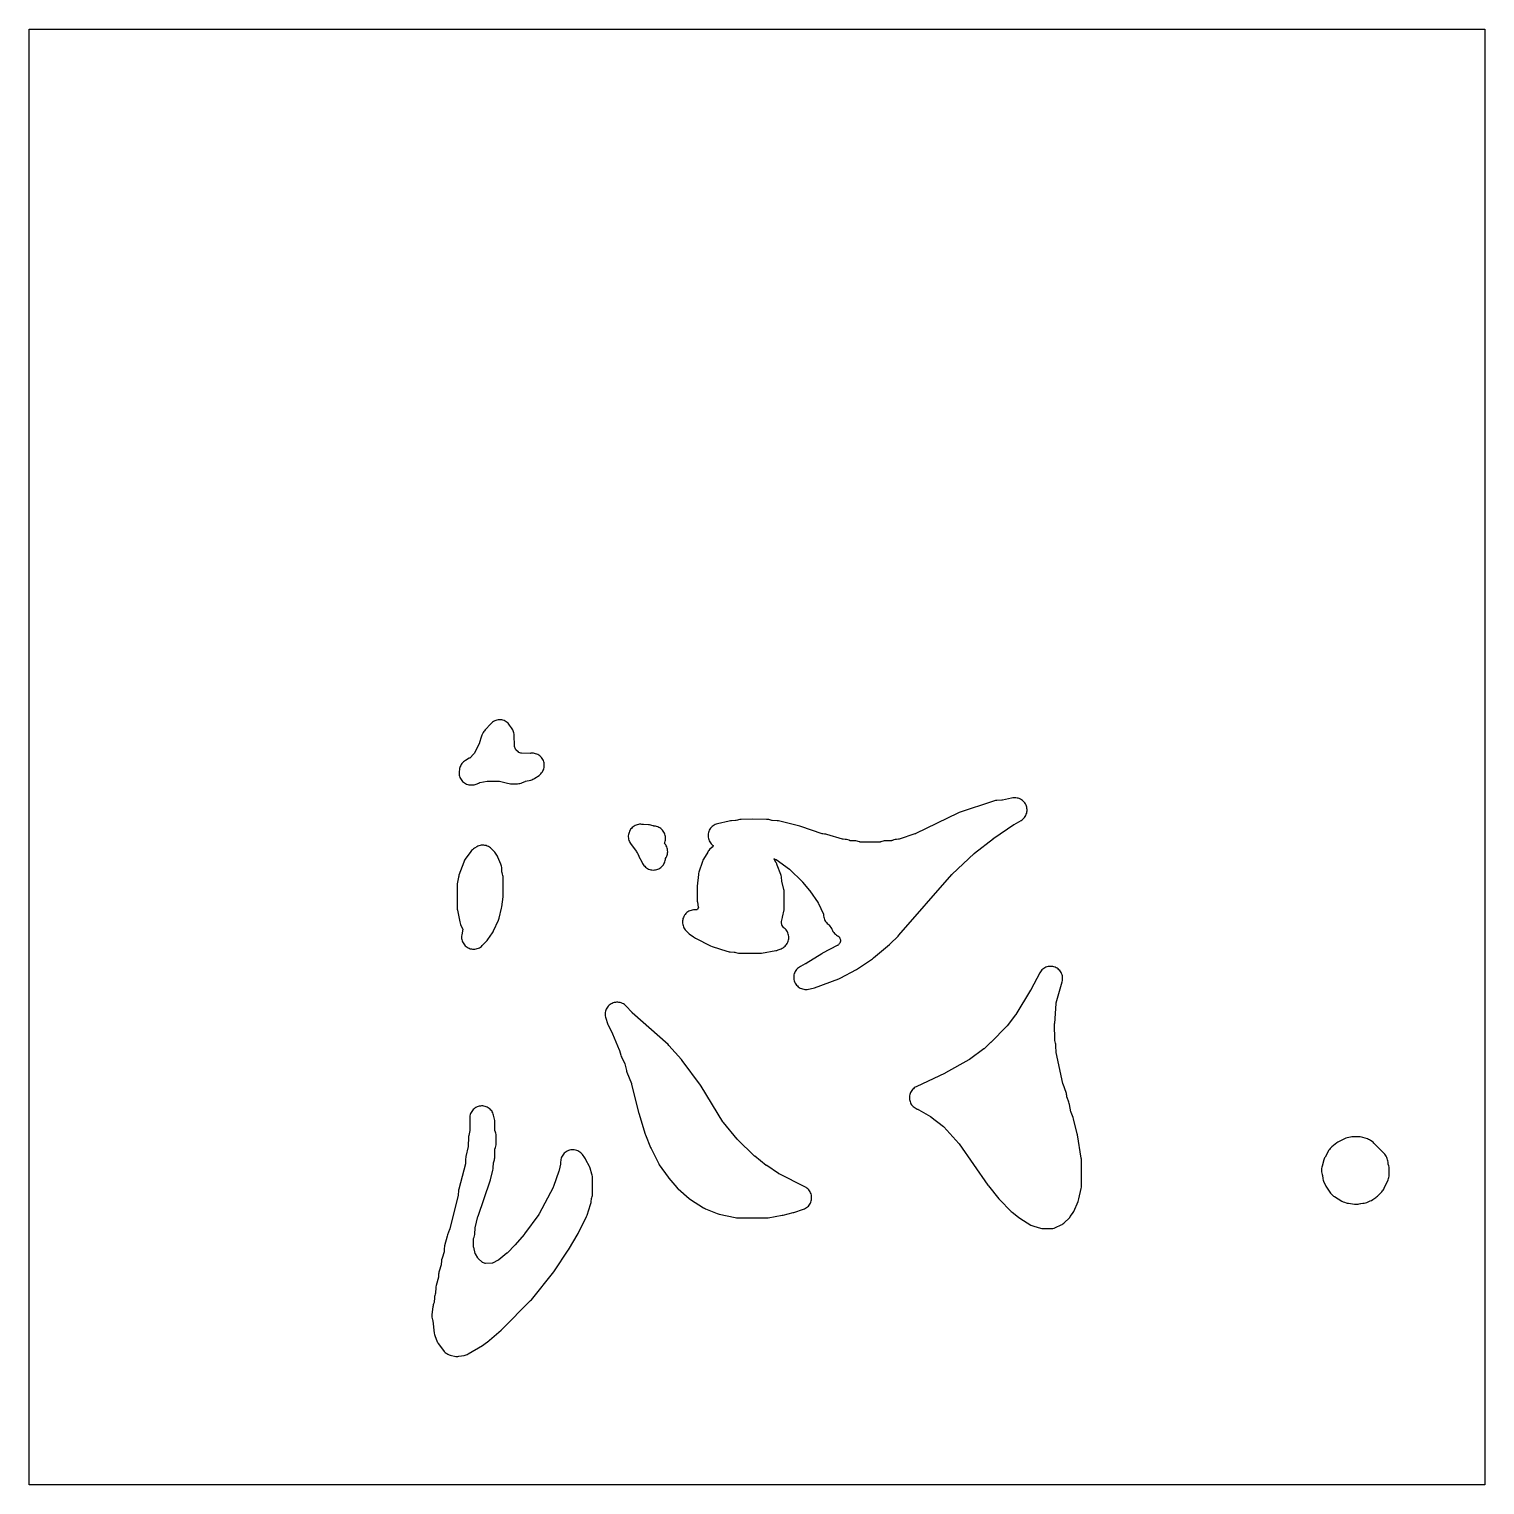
# Model space of a CAD drawing. Header units: millimetres. Extents: x 0 to 300, y 0 to 300.
import ezdxf

# ---------------------------------------------------------------- set-up
doc = ezdxf.new("R2010")
doc.units = ezdxf.units.MM
doc.layers.add('CUT', color=7, linetype='CONTINUOUS')

msp = doc.modelspace()

# ---------------------------------------------------------------- linework, layer by layer
at = {"layer": 'CUT'}
for points in [[(299.9971, 299.9532), (300, 299.8947), (300, 0.0614), (299.9971, 0.0029), (299.9386, 0), (0.0614, 0), (0.0029, 0.0029), (0, 0.0614), (0, 299.8947), (0.0029, 299.9532), (0.0614, 299.9561), (299.9386, 299.9561)], [(88.7037, 146.0191), (88.7844, 145.7836), (88.8882, 145.5572), (89.014, 145.3424), (89.1605, 145.141), (89.3263, 144.9553), (89.5097, 144.787), (89.709, 144.6378), (89.9222, 144.5091), (90.1471, 144.4022), (90.3815, 144.3183), (90.6231, 144.2581), (90.8695, 144.2222), (91.1182, 144.211), (91.2708, 144.2118), (91.4974, 144.2232), (91.7219, 144.2551), (91.9427, 144.3072), (92.1578, 144.3791), (92.3656, 144.4702), (92.7802, 144.6749), (92.7952, 144.6819), (92.8288, 144.6949), (92.8635, 144.705), (92.8793, 144.7084), (94.3767, 145.0006), (94.3954, 145.0037), (94.477, 145.0113), (94.496, 145.0116), (96.7896, 144.9903), (96.8115, 144.9895), (96.9054, 144.9776), (96.9268, 144.9729), (98.612, 144.5559), (98.9107, 144.5009), (99.2139, 144.4826), (100.6269, 144.4834), (100.8938, 144.4978), (101.1577, 144.5406), (101.4155, 144.6114), (101.6643, 144.7093), (102.1921, 144.9504), (102.2095, 144.9578), (102.2869, 144.9841), (102.3052, 144.9889), (103.3869, 145.2388), (103.6137, 145.3026), (103.8335, 145.3875), (104.0443, 145.4927), (104.2442, 145.6172), (105.0878, 146.1995), (105.2816, 146.3478), (105.4601, 146.5142), (105.6214, 146.6972), (105.7642, 146.8951), (105.8869, 147.106), (105.9886, 147.3278), (106.0681, 147.5585), (106.1247, 147.7958), (106.158, 148.0375), (106.1675, 148.2813), (106.1532, 148.5249), (106.1153, 148.766), (106.054, 149.0021), (105.97, 149.2312), (105.8641, 149.451), (105.7372, 149.6594), (105.5906, 149.8545), (105.4257, 150.0344), (105.2441, 150.1973), (105.0474, 150.3417), (104.8376, 150.4663), (104.6167, 150.5698), (104.3867, 150.6513), (104.1499, 150.71), (103.9085, 150.7453), (103.6647, 150.757), (103.421, 150.7448), (103.2636, 150.7292), (103.2434, 150.7288), (101.4559, 150.7445), (101.4345, 150.7453), (101.3887, 150.7509), (101.3438, 150.7618), (101.3235, 150.7686), (100.9377, 150.9104), (100.9195, 150.9176), (100.8818, 150.9361), (100.8488, 150.9621), (100.8344, 150.9753), (100.3094, 151.4844), (100.2953, 151.4989), (100.2676, 151.5323), (100.2477, 151.5709), (100.2399, 151.5896), (100.0158, 152.1706), (100.0139, 152.1757), (100.0003, 152.2219), (99.9971, 152.2505), (99.9959, 152.2746), (99.9427, 154.4494), (99.9245, 154.6955), (99.8821, 154.9386), (99.816, 155.1763), (99.7621, 155.3387), (99.6754, 155.5629), (99.5676, 155.7778), (99.4397, 155.9813), (99.0297, 156.5689), (98.8781, 156.7647), (98.7079, 156.9446), (98.5208, 157.1067), (98.3185, 157.2495), (98.1032, 157.3716), (97.8768, 157.4718), (97.6415, 157.5491), (97.3998, 157.6028), (97.154, 157.6322), (96.9065, 157.6373), (96.6596, 157.6178), (96.416, 157.574), (96.1778, 157.5063), (95.9475, 157.4154), (95.7273, 157.3022), (95.5194, 157.1677), (95.3259, 157.0133), (95.1485, 156.8406), (93.9676, 155.5704), (93.8199, 155.3961), (93.6887, 155.2091), (93.575, 155.0109), (93.311, 154.497), (93.2079, 154.269), (93.1281, 154.0319), (92.8247, 152.9544), (92.8193, 152.9369), (92.7907, 152.8635), (92.7828, 152.847), (91.6996, 150.7071), (91.6903, 150.6898), (91.6674, 150.6543), (91.6409, 150.6214), (91.6274, 150.6071), (90.7942, 149.7692), (90.782, 149.7575), (90.754, 149.7339), (90.7238, 149.7129), (90.7097, 149.7045), (89.9124, 149.2505), (89.715, 149.1255), (89.5301, 148.9826), (89.3594, 148.8231), (89.2042, 148.6483), (89.0661, 148.4598), (88.9462, 148.2592), (88.8456, 148.0484), (88.765, 147.829), (88.7053, 147.6031), (88.667, 147.3726), (88.6234, 147.0056), (88.6064, 146.7572), (88.6142, 146.5083), (88.6468, 146.2615)], [(136.416, 118.3698), (136.1832, 118.2869), (135.9598, 118.1814), (135.7479, 118.0544), (135.5495, 117.9071), (135.3667, 117.7409), (135.2011, 117.5575), (135.0545, 117.3586), (134.9282, 117.1462), (134.8234, 116.9224), (134.7413, 116.6894), (134.6826, 116.4494), (134.6479, 116.2048), (134.6375, 115.9579), (134.6515, 115.7112), (134.6898, 115.4671), (134.752, 115.228), (134.8375, 114.9962), (134.9455, 114.7739), (135.0749, 114.5634), (135.2244, 114.3667), (135.3926, 114.1857), (135.8149, 113.7741), (136.0472, 113.574), (136.9384, 112.8968), (137.1288, 112.7656), (137.3306, 112.6524), (140.4464, 111.0905), (140.7787, 110.9529), (143.8131, 109.9451), (144.0349, 109.8826), (144.2615, 109.8409), (144.491, 109.8201), (145.2966, 109.7846), (145.3157, 109.7833), (145.3548, 109.7778), (145.3932, 109.7685), (145.4114, 109.7627), (145.659, 109.677), (145.9256, 109.601), (146.199, 109.555), (146.4758, 109.5396), (150.504, 109.5385), (150.7181, 109.5476), (150.9307, 109.575), (153.8487, 110.0797), (154.0938, 110.1349), (154.3321, 110.2144), (154.9601, 110.4596), (155.1865, 110.5612), (155.4016, 110.6848), (155.6035, 110.8291), (155.7901, 110.9927), (155.9595, 111.1739), (156.1102, 111.3711), (156.2405, 111.5822), (156.3493, 111.8053), (156.4354, 112.038), (156.4981, 112.2781), (156.5366, 112.5232), (156.5506, 112.7709), (156.5401, 113.0188), (156.5049, 113.2644), (156.4457, 113.5054), (156.3628, 113.7393), (156.2571, 113.9638), (156.1297, 114.1767), (155.9819, 114.376), (155.815, 114.5596), (155.6307, 114.7258), (155.4831, 114.8344), (155.4567, 114.8557), (155.4319, 114.8849), (155.421, 114.8997), (155.1741, 115.2526), (155.1639, 115.268), (155.1451, 115.3009), (155.1362, 115.3377), (155.1331, 115.3559), (155.0473, 115.9451), (155.0451, 115.9624), (155.0431, 115.9986), (155.0474, 116.0341), (155.0506, 116.0515), (155.2362, 116.9294), (155.2397, 116.9441), (155.5671, 118.4949), (155.594, 118.6661), (155.6075, 118.7516), (155.6075, 118.7518), (155.6076, 118.7519), (155.6211, 119.0117), (155.6207, 122.0784), (155.6119, 122.2871), (155.5858, 122.4943), (155.5424, 122.6986), (155.1029, 124.414), (155.0987, 124.4325), (155.0865, 124.5101), (155.0849, 124.529), (155.0536, 125.0499), (155.0264, 125.2974), (154.9746, 125.5409), (154.8989, 125.7781), (154.185, 127.681), (154.0931, 127.8872), (154.0625, 127.9559), (153.9217, 128.2268), (153.9003, 128.268), (153.5181, 129.0032), (153.4961, 129.0511), (153.5443, 129.0297), (153.8437, 128.8794), (153.8481, 128.8771), (153.9119, 128.839), (153.9259, 128.8295), (156.7055, 126.8474), (156.7094, 126.8444), (156.7669, 126.7967), (156.7793, 126.7851), (159.3091, 124.3109), (159.3516, 124.2672), (159.3918, 124.2214), (160.8407, 122.4809), (160.8789, 122.4325), (160.9145, 122.3823), (162.5725, 119.9108), (162.6139, 119.8446), (162.6508, 119.7758), (163.6692, 117.7193), (163.6937, 117.663), (163.6945, 117.6006), (163.69, 117.4758), (163.7059, 117.2262), (163.7467, 116.9794), (163.8119, 116.738), (163.9009, 116.5042), (164.0129, 116.2805), (164.1466, 116.0692), (164.3008, 115.8722), (164.4739, 115.6917), (164.6642, 115.5293), (164.8653, 115.3898), (164.867, 115.3885), (164.9025, 115.3387), (165.3685, 114.6122), (165.3786, 114.5954), (165.3977, 114.5574), (165.4259, 114.4823), (165.5278, 114.2484), (165.6529, 114.026), (165.8002, 113.8175), (165.9678, 113.6251), (166.1543, 113.4508), (166.3575, 113.2965), (166.5754, 113.1636), (166.6456, 113.1256), (166.738, 113.0631), (166.8239, 112.9918), (166.9023, 112.9124), (166.9725, 112.8257), (167.0339, 112.7325), (167.0859, 112.6337), (167.1278, 112.5303), (167.1594, 112.4232), (167.1804, 112.3136), (167.1905, 112.2025), (167.1896, 112.0909), (167.1777, 111.9799), (167.155, 111.8706), (167.1217, 111.7641), (167.0781, 111.6614), (167.0246, 111.5635), (166.9617, 111.4713), (166.8901, 111.3857), (166.8104, 111.3076), (166.7234, 111.2376), (166.6253, 111.1735), (166.6084, 111.1636), (166.5546, 111.1339), (163.5083, 109.5466), (163.3318, 109.4453), (160.1007, 107.4115), (160.0503, 107.3814), (160.0085, 107.3577), (159.9567, 107.33), (158.9431, 106.8179), (158.7265, 106.6946), (158.5233, 106.5503), (158.3355, 106.3866), (158.1649, 106.2049), (158.0133, 106.0072), (157.882, 105.7953), (157.7726, 105.5714), (157.6859, 105.3378), (157.623, 105.0966), (157.5844, 104.8504), (157.5704, 104.6016), (157.5813, 104.3527), (157.617, 104.106), (157.677, 103.8642), (157.7608, 103.6295), (157.8676, 103.4043), (157.9962, 103.1909), (158.1455, 102.9913), (158.3139, 102.8076), (158.4997, 102.6415), (158.7011, 102.4948), (158.9162, 102.3689), (159.1427, 102.265), (159.3784, 102.1842), (159.621, 102.1272), (159.8681, 102.0947), (160.1172, 102.087), (160.3658, 102.104), (160.6115, 102.1458), (161.551, 102.3541), (161.8751, 102.4493), (166.8479, 104.2838), (167.1717, 104.4302), (170.4854, 106.2219), (170.6889, 106.3448), (173.7855, 108.4216), (173.9992, 108.5821), (177.3303, 111.375), (177.4696, 111.5009), (179.1019, 113.0928), (179.2409, 113.2397), (190.1495, 125.7515), (190.1908, 125.7965), (190.2342, 125.8392), (194.7599, 130.0676), (194.7961, 130.1001), (194.8336, 130.1311), (198.7033, 133.1961), (198.7413, 133.225), (198.7805, 133.2523), (202.96, 136.0493), (202.9909, 136.0693), (203.0224, 136.0884), (204.4171, 136.9018), (204.6217, 137.0349), (204.8122, 137.1873), (204.987, 137.3575), (205.1444, 137.544), (205.2829, 137.7449), (205.4011, 137.9583), (205.4979, 138.1823), (205.5725, 138.4146), (205.6241, 138.6531), (205.6521, 138.8954), (205.6564, 139.1394), (205.6369, 139.3826), (205.5938, 139.6228), (205.5274, 139.8576), (205.4385, 140.0848), (205.3279, 140.3023), (205.1966, 140.5079), (205.0459, 140.6998), (204.8772, 140.8761), (204.6921, 141.0351), (204.4924, 141.1752), (204.28, 141.2953), (204.0569, 141.3941), (203.8252, 141.4706), (203.5871, 141.5242), (203.345, 141.5543), (203.1011, 141.5607), (202.9609, 141.5576), (202.7088, 141.5391), (202.4599, 141.4953), (200.5766, 141.0645), (200.5597, 141.061), (200.486, 141.0511), (200.4688, 141.05), (199.4038, 141.0055), (199.1716, 140.9849), (198.9423, 140.9428), (198.7179, 140.8794), (191.666, 138.5295), (191.3617, 138.4054), (182.7036, 134.1889), (182.6318, 134.1568), (182.558, 134.1295), (179.2854, 133.041), (179.2803, 133.0394), (179.2306, 133.0272), (179.2044, 133.0233), (179.1807, 133.0212), (178.7163, 132.9919), (178.4437, 132.9596), (178.1762, 132.8976), (177.9172, 132.8066), (177.7891, 132.7536), (177.7732, 132.7474), (177.738, 132.7365), (177.7018, 132.7321), (177.6846, 132.7313), (176.5024, 132.6979), (176.2379, 132.6764), (175.9772, 132.6269), (175.7232, 132.5501), (175.5293, 132.4801), (175.5242, 132.4783), (175.4775, 132.4656), (175.4487, 132.4631), (175.4244, 132.4625), (171.2691, 132.4567), (171.2488, 132.4572), (171.2055, 132.4619), (171.1629, 132.4712), (171.1435, 132.4771), (170.8638, 132.5706), (170.6307, 132.6361), (170.3923, 132.6788), (170.1509, 132.6983), (169.2159, 132.7281), (169.1992, 132.729), (169.1636, 132.7333), (169.1296, 132.7437), (169.1139, 132.7497), (168.9624, 132.8115), (168.7061, 132.9), (168.4417, 132.9603), (168.1723, 132.9915), (167.7273, 133.0188), (167.7057, 133.0208), (167.6135, 133.0373), (167.5926, 133.0429), (164.4175, 133.998), (164.1824, 134.0565), (163.9427, 134.0919), (163.5422, 134.1314), (163.52, 134.1342), (163.4257, 134.1551), (163.4044, 134.1618), (159.0315, 135.6916), (158.8074, 135.7584), (154.6751, 136.7826), (154.4143, 136.8327), (154.1496, 136.8548), (153.1284, 136.8859), (153.123, 136.8861), (153.0719, 136.8919), (153.0458, 136.8973), (153.0227, 136.9036), (152.6409, 137.0175), (152.412, 137.0742), (152.1788, 137.1091), (151.9434, 137.1219), (149.0817, 137.142), (149.0403, 137.142), (146.7167, 137.1198), (146.4602, 137.1041), (146.2067, 137.0623), (145.9588, 136.9946), (145.6957, 136.908), (145.6792, 136.9029), (145.6426, 136.8945), (145.6052, 136.8895), (145.5884, 136.8885), (144.757, 136.8547), (144.521, 136.8339), (144.2881, 136.7909), (141.8349, 136.2161), (141.5975, 136.1479), (141.368, 136.0567), (141.1486, 135.9432), (140.9414, 135.8087), (140.7486, 135.6544), (140.5719, 135.4818), (140.4131, 135.2926), (140.2738, 135.0886), (140.1553, 134.8719), (140.0587, 134.6446), (139.985, 134.4088), (139.935, 134.167), (139.9091, 133.9213), (139.9075, 133.6743), (139.9303, 133.4284), (139.9773, 133.1859), (140.0479, 132.9493), (140.1416, 132.7207), (140.2574, 132.5025), (140.3941, 132.2968), (140.5505, 132.1056), (140.725, 131.9308), (140.9158, 131.774), (140.9232, 131.7691), (141.0172, 131.6995), (140.9787, 131.6565), (140.743, 131.4177), (140.2312, 130.8992), (140.0907, 130.7445), (139.9637, 130.5785), (139.8509, 130.4026), (138.9882, 128.9236), (138.87, 128.6944), (138.7759, 128.4542), (138.0375, 126.238), (137.9688, 125.9897), (137.926, 125.7356), (137.6544, 123.3923), (137.6379, 123.0876), (137.6553, 120.5228), (137.6685, 120.2825), (137.7048, 120.0447), (137.9087, 119.0356), (137.9121, 119.0164), (137.9161, 118.9766), (137.9006, 118.9398), (137.8917, 118.9224), (137.7043, 118.5768), (137.6948, 118.5602), (137.673, 118.5279), (137.6347, 118.5206), (137.6157, 118.5184), (137.1687, 118.4774), (137.1501, 118.4761), (137.1471, 118.4761), (136.9003, 118.4649), (136.6558, 118.4293)], [(125.6798, 129.5045), (126.2689, 128.3591), (126.4291, 128.0477), (126.5515, 127.8359), (126.694, 127.6371), (126.8552, 127.4532), (127.0336, 127.2859), (127.2275, 127.1368), (127.4351, 127.0075), (127.6543, 126.899), (127.883, 126.8124), (128.1192, 126.7486), (128.3604, 126.7082), (128.6044, 126.6916), (128.8489, 126.6989), (129.0914, 126.73), (129.3298, 126.7847), (129.5617, 126.8624), (129.7849, 126.9624), (129.9973, 127.0838), (130.1968, 127.2253), (130.3815, 127.3856), (130.5496, 127.5632), (130.6996, 127.7564), (130.83, 127.9633), (130.9396, 128.182), (131.0272, 128.4103), (131.0922, 128.6461), (131.1337, 128.8872), (131.1429, 129.0129), (131.1501, 129.0717), (131.1559, 129.0802), (131.2857, 129.2901), (131.3942, 129.5118), (131.4803, 129.743), (131.5432, 129.9817), (131.5823, 130.2253), (131.5971, 130.4717), (131.5876, 130.7183), (131.5538, 130.9627), (131.4961, 131.2027), (131.415, 131.4357), (131.3113, 131.6597), (131.1861, 131.8723), (131.0405, 132.0716), (130.9865, 132.1318), (130.9354, 132.195), (130.9535, 132.2522), (130.9985, 132.3734), (131.0724, 132.6064), (131.1231, 132.8455), (131.1503, 133.0885), (131.1535, 133.3329), (131.133, 133.5765), (131.0887, 133.8169), (131.0211, 134.0518), (130.9854, 134.1419), (130.931, 134.279), (130.8191, 134.4963), (130.6864, 134.7016), (130.5344, 134.8931), (130.3644, 135.0687), (130.1781, 135.2269), (129.9772, 135.3662), (129.7636, 135.4851), (129.5395, 135.5827), (129.3069, 135.6579), (129.0681, 135.71), (128.8253, 135.7385), (128.7694, 135.7424), (128.7327, 135.7476), (128.6948, 135.7567), (128.6769, 135.7624), (128.3612, 135.871), (128.1237, 135.9398), (127.8806, 135.9848), (127.6343, 136.0056), (126.5941, 136.0416), (126.5759, 136.0426), (126.5558, 136.0452), (126.5384, 136.0474), (126.5217, 136.0511), (126.3866, 136.0744), (126.2841, 136.0921), (126.0437, 136.1101), (125.8026, 136.1047), (125.5632, 136.0762), (125.3277, 136.0248), (125.0982, 135.9509), (124.8852, 135.8588), (124.8768, 135.8552), (124.6658, 135.7387), (124.4669, 135.6024), (124.2821, 135.4475), (124.1131, 135.2756), (123.9614, 135.0882), (123.8284, 134.8871), (123.7155, 134.674), (123.6236, 134.4511), (123.5536, 134.2204), (123.5062, 133.984), (123.4818, 133.7441), (123.4805, 133.503), (123.5025, 133.2629), (123.5476, 133.0261), (123.6152, 132.7947), (123.7048, 132.5708), (123.8156, 132.3567), (123.9465, 132.1542), (125.0804, 130.5728), (125.1782, 130.4213), (125.1793, 130.422), (125.275, 130.266), (125.3096, 130.2177), (125.3402, 130.1648), (125.6633, 129.5365)], [(89.1712, 112.3418), (89.2354, 112.1078), (89.3219, 111.8811), (89.4301, 111.6639), (89.5587, 111.4581), (89.7068, 111.2658), (89.8727, 111.0888), (90.0551, 110.9287), (90.2521, 110.787), (90.4619, 110.6651), (90.6826, 110.5641), (90.912, 110.485), (91.148, 110.4285), (91.3883, 110.3952), (91.6308, 110.3852), (91.8731, 110.3989), (92.1129, 110.436), (92.348, 110.4961), (92.5761, 110.5788), (92.7952, 110.6832), (93.0031, 110.8083), (93.1979, 110.953), (93.3777, 111.1159), (94.26, 111.9967), (94.4213, 112.174), (94.565, 112.366), (95.5196, 113.7785), (95.6347, 113.966), (95.7328, 114.1629), (96.7117, 116.365), (96.791, 116.5665), (96.8526, 116.7741), (97.3619, 118.8116), (97.4149, 119.0893), (97.6867, 121.139), (97.7084, 121.4746), (97.6983, 125.0741), (97.6847, 125.3274), (97.6455, 125.578), (97.5812, 125.8233), (97.4677, 126.1809), (97.4628, 126.1974), (97.455, 126.2322), (97.4503, 126.2677), (97.4491, 126.2844), (97.4147, 127.016), (97.3942, 127.2387), (97.3538, 127.4586), (97.294, 127.6741), (97.2152, 127.8834), (96.6005, 129.3171), (96.4896, 129.5436), (96.3564, 129.7578), (95.9535, 130.3381), (95.8137, 130.5209), (95.6577, 130.69), (95.2599, 131.0835), (95.0717, 131.2516), (94.8676, 131.3999), (94.6495, 131.5269), (94.4197, 131.6313), (94.1806, 131.712), (93.9346, 131.7681), (93.6842, 131.7992), (93.4319, 131.8048), (93.1803, 131.785), (92.932, 131.7399), (92.6895, 131.6701), (92.4553, 131.5761), (92.2318, 131.459), (91.7766, 131.1905), (91.5613, 131.048), (91.3619, 130.8842), (91.1805, 130.7006), (91.019, 130.4993), (89.8819, 128.9222), (89.7557, 128.7289), (89.6479, 128.5249), (89.5593, 128.3118), (88.5891, 125.6343), (88.5233, 125.4243), (88.4763, 125.2093), (88.2456, 123.8777), (88.2181, 123.6651), (88.2089, 123.4509), (88.2091, 118.8886), (88.2217, 118.6388), (88.2591, 118.3914), (88.7405, 116.0196), (88.8153, 115.7369), (88.9227, 115.4648), (89.3304, 114.5858), (89.3383, 114.5677), (89.3516, 114.5293), (89.3488, 114.4888), (89.346, 114.4692), (89.1472, 113.3065), (89.118, 113.0656), (89.1122, 112.823), (89.13, 112.581)], [(182.0542, 81.4602), (181.8995, 81.2732), (181.7637, 81.072), (181.648, 80.8587), (181.5536, 80.6351), (181.4813, 80.4034), (181.4318, 80.1659), (181.4055, 79.9246), (181.4028, 79.6819), (181.4236, 79.4401), (181.4678, 79.2015), (181.5349, 78.9683), (181.6243, 78.7426), (181.7351, 78.5267), (181.8664, 78.3226), (182.0168, 78.1322), (182.185, 77.9572), (182.3694, 77.7994), (182.5682, 77.6602), (182.7795, 77.5409), (183.0014, 77.4427), (183.1608, 77.3813), (183.2407, 77.347), (183.3179, 77.3071), (185.78, 75.9167), (185.784, 75.9143), (185.844, 75.8747), (185.8571, 75.8649), (188.4015, 73.8777), (188.4057, 73.8743), (188.4666, 73.8182), (188.4795, 73.8046), (191.5962, 70.3649), (191.6458, 70.3065), (191.6915, 70.2451), (197.6012, 61.7472), (197.7071, 61.6059), (199.8314, 58.9698), (199.996, 58.7851), (202.3817, 56.3604), (202.5977, 56.1651), (203.877, 55.137), (204.1469, 54.9479), (206.4571, 53.5471), (206.6538, 53.4395), (206.8594, 53.3501), (207.0722, 53.2794), (208.4463, 52.8902), (208.6728, 52.8374), (208.9033, 52.8057), (209.1357, 52.7957), (210.4674, 52.8), (210.7319, 52.8149), (210.9933, 52.8578), (211.2487, 52.928), (211.4953, 53.0248), (212.6701, 53.5598), (212.8677, 53.6606), (213.0556, 53.7786), (213.2323, 53.9127), (213.3964, 54.0619), (214.3025, 54.9625), (214.443, 55.1142), (214.5704, 55.2769), (215.023, 55.9068), (215.1611, 56.1214), (215.2767, 56.349), (216.1884, 58.3974), (216.284, 58.6476), (216.3523, 58.9065), (216.8002, 61.067), (216.8389, 61.3169), (216.8522, 61.5695), (216.8627, 66.9159), (216.8547, 67.121), (216.8298, 67.3249), (216.0423, 72.1325), (216.0009, 72.3334), (215.2326, 75.4134), (215.1332, 75.7241), (214.7268, 76.7566), (214.7207, 76.7732), (214.6996, 76.8462), (214.6959, 76.8634), (214.4058, 78.389), (214.3514, 78.6163), (214.2761, 78.8377), (213.8956, 79.8042), (213.8896, 79.8206), (213.8791, 79.8568), (213.872, 79.8939), (213.8699, 79.9112), (213.8389, 80.2354), (213.8092, 80.4485), (213.7612, 80.6583), (213.6954, 80.8632), (213.0733, 82.5474), (213.047, 82.6271), (213.0264, 82.7084), (211.6531, 89.057), (211.6499, 89.0741), (211.6408, 89.1488), (211.6399, 89.1662), (211.6048, 90.4296), (211.5904, 90.6363), (211.559, 90.841), (211.5108, 91.0424), (211.3722, 91.5308), (211.368, 91.5472), (211.3612, 91.5832), (211.3577, 91.6199), (211.3572, 91.6363), (211.3391, 95.0021), (211.3399, 95.0511), (211.3426, 95.1), (211.6567, 99.1825), (211.6585, 99.2008), (211.6722, 99.2788), (211.6767, 99.2966), (212.896, 103.6711), (212.95, 103.909), (212.9805, 104.1511), (212.9872, 104.3949), (212.9702, 104.6383), (212.9295, 104.8788), (212.8656, 105.1143), (212.7791, 105.3424), (212.6707, 105.5609), (212.5415, 105.7679), (212.3928, 105.9613), (212.2259, 106.1392), (212.0425, 106.3001), (211.8443, 106.4423), (211.6331, 106.5645), (211.4111, 106.6656), (211.1802, 106.7445), (210.9428, 106.8006), (210.701, 106.8332), (210.4572, 106.8421), (210.2137, 106.8272), (209.9728, 106.7887), (209.7368, 106.7268), (209.508, 106.6423), (209.2885, 106.5358), (209.0804, 106.4085), (208.8857, 106.2615), (208.7063, 106.0962), (208.5438, 105.9142), (208.3998, 105.7172), (208.2758, 105.5072), (206.4176, 101.9786), (206.3988, 101.9443), (206.379, 101.9107), (203.3224, 96.9274), (203.2882, 96.8748), (203.2514, 96.8242), (201.5472, 94.6069), (201.5015, 94.5511), (201.4527, 94.4982), (198.18, 91.1648), (198.1675, 91.1523), (198.1402, 91.126), (196.8504, 89.9208), (196.7973, 89.874), (196.7414, 89.8305), (193.7914, 87.6675), (193.731, 87.6261), (193.6683, 87.5884), (188.8176, 84.8762), (188.7824, 84.8573), (188.7465, 84.8396), (182.83, 82.0342), (182.616, 81.9197), (182.4141, 81.785), (182.2262, 81.6313)], [(121.6601, 89.5271), (121.9392, 88.519), (122.0197, 88.277), (122.1244, 88.0446), (122.7259, 86.8724), (122.7281, 86.8678), (122.7471, 86.8223), (122.7548, 86.798), (122.7605, 86.7759), (123.0763, 85.4005), (123.1263, 85.2155), (123.1903, 85.0349), (124.1182, 82.7055), (124.1463, 82.6268), (124.1689, 82.5464), (125.5827, 76.7392), (125.6255, 76.585), (126.965, 72.2974), (127.0303, 72.114), (128.0824, 69.4848), (128.1684, 69.2936), (129.6738, 66.2898), (129.7642, 66.1252), (129.8666, 65.9679), (131.6759, 63.4055), (131.8122, 63.2295), (133.5001, 61.2411), (133.63, 61.0996), (133.7703, 60.9684), (136.0166, 59.0249), (136.2965, 58.8151), (138.9455, 57.1051), (139.1541, 56.9843), (139.3734, 56.8842), (141.791, 55.9178), (141.9835, 55.8498), (142.1809, 55.7977), (145.4775, 55.0713), (145.7443, 55.0274), (146.0143, 55.0127), (151.8527, 55.0098), (152.0639, 55.0187), (152.2736, 55.0453), (155.2015, 55.5439), (155.3862, 55.5826), (157.4308, 56.092), (157.6166, 56.146), (159.556, 56.792), (159.7846, 56.8809), (160.0034, 56.9917), (160.2103, 57.1234), (160.4033, 57.2748), (160.5806, 57.4444), (160.7403, 57.6305), (160.8811, 57.8313), (161.0015, 58.045), (161.1004, 58.2695), (161.1768, 58.5026), (161.23, 58.742), (161.2595, 58.9855), (161.2649, 59.2307), (161.2464, 59.4753), (161.2039, 59.7169), (161.138, 59.9531), (161.0492, 60.1818), (160.9385, 60.4006), (160.8068, 60.6076), (160.6555, 60.8007), (160.4861, 60.978), (160.3, 61.1378), (160.0992, 61.2786), (159.8855, 61.3991), (154.5644, 64.0647), (154.4983, 64.1004), (154.4346, 64.1403), (151.993, 65.7768), (151.955, 65.8033), (151.918, 65.8314), (149.5229, 67.7224), (149.474, 67.7631), (149.4274, 67.8064), (146.0058, 71.1581), (145.9631, 71.2021), (145.9227, 71.2483), (143.087, 74.6643), (143.0343, 74.7327), (142.9867, 74.8048), (138.4942, 82.1684), (138.3669, 82.3571), (134.5656, 87.4742), (134.4255, 87.6463), (131.8639, 90.5218), (131.6604, 90.7252), (124.2868, 97.2963), (124.244, 97.3363), (124.2033, 97.3784), (123.0356, 98.6452), (122.8626, 98.8155), (122.6739, 98.9683), (122.4713, 99.102), (122.2566, 99.2154), (122.032, 99.3075), (121.7995, 99.3773), (121.5613, 99.4243), (121.3197, 99.4479), (121.0769, 99.448), (120.8353, 99.4245), (120.597, 99.3777), (120.3645, 99.3081), (120.1398, 99.2162), (119.925, 99.1029), (119.7223, 98.9693), (119.5335, 98.8167), (119.3603, 98.6466), (119.2045, 98.4604), (119.0675, 98.26), (118.9506, 98.0472), (118.8548, 97.8241), (118.7812, 97.5928), (118.7303, 97.3554), (118.7027, 97.1142), (118.6986, 96.8715), (118.7181, 96.6295), (118.761, 96.3905), (118.8268, 96.1568), (119.196, 95.0547), (119.2631, 94.8772), (119.3434, 94.7052), (120.2132, 93.0143), (120.2343, 92.9712), (120.2536, 92.9274), (121.6117, 89.6675), (121.6381, 89.598)], [(83.1359, 34.0128), (83.1771, 33.8901), (83.1864, 33.8487), (83.1893, 33.8283), (83.4927, 31.2263), (83.5275, 31.0105), (83.581, 30.7985), (83.6529, 30.5919), (84.0087, 29.6974), (84.0951, 29.5044), (84.1975, 29.3193), (84.3152, 29.1436), (85.3736, 27.6993), (85.5439, 27.4913), (85.7356, 27.3028), (85.9465, 27.136), (86.0687, 27.0495), (86.292, 26.9087), (86.5289, 26.7922), (86.7767, 26.7013), (87.0327, 26.6371), (87.679, 26.5107), (87.9029, 26.4774), (88.1289, 26.4645), (88.3552, 26.472), (88.5798, 26.5001), (89.641, 26.6815), (89.8617, 26.7295), (90.0772, 26.7974), (90.2857, 26.8844), (90.4855, 26.9898), (93.4519, 28.7314), (93.6929, 28.8924), (94.7305, 29.6761), (94.8713, 29.7908), (97.2803, 31.9017), (97.4051, 32.0189), (103.3203, 37.9658), (103.4956, 38.1617), (108.1286, 43.9201), (108.2588, 44.0975), (111.0891, 48.3296), (111.1661, 48.4523), (113.1384, 51.8066), (113.2225, 51.9619), (114.8691, 55.2779), (115.0021, 55.6006), (115.7218, 57.7636), (115.7811, 57.9716), (115.8223, 58.1838), (115.8449, 58.3989), (115.8803, 58.9731), (115.8822, 58.9944), (115.8897, 59.0379), (115.9018, 59.0803), (115.9093, 59.1004), (115.9343, 59.1622), (116.0143, 59.3903), (116.0718, 59.6251), (116.1064, 59.8643), (116.1178, 60.1058), (116.1131, 63.2683), (116.0992, 63.5275), (116.0586, 63.7839), (115.9915, 64.0346), (115.5901, 65.2746), (115.5255, 65.4511), (115.4479, 65.6222), (114.7607, 66.9972), (114.6525, 67.1915), (114.5275, 67.3754), (114.0297, 68.0419), (113.8709, 68.2339), (113.6937, 68.4091), (113.4999, 68.5658), (113.2915, 68.7024), (113.0705, 68.8176), (112.8392, 68.9103), (112.5998, 68.9794), (112.3547, 69.0244), (112.1063, 69.0447), (111.8572, 69.0402), (111.6097, 69.011), (111.3664, 68.9572), (111.1296, 68.8795), (110.9018, 68.7786), (110.6851, 68.6555), (110.4818, 68.5115), (110.2938, 68.3479), (110.123, 68.1664), (109.9711, 67.9689), (109.8397, 67.7572), (109.73, 67.5334), (109.6431, 67.2999), (109.5799, 67.0588), (109.541, 66.8127), (109.5268, 66.5639), (109.524, 66.1829), (109.5233, 66.1622), (109.5139, 66.0773), (109.51, 66.057), (109.2403, 64.8229), (109.2205, 64.7444), (109.1954, 64.6674), (108.0292, 61.4478), (107.9978, 61.3696), (107.9611, 61.2938), (105.1004, 55.8688), (105.0583, 55.7952), (105.0112, 55.7248), (102.113, 51.6981), (102.0822, 51.6571), (102.0496, 51.6174), (100.1879, 49.4414), (100.1576, 49.4073), (100.1261, 49.3743), (98.5632, 47.8014), (98.5159, 47.7564), (98.4664, 47.7139), (96.7776, 46.3429), (96.7608, 46.33), (96.6872, 46.2823), (96.6686, 46.2722), (95.5182, 45.6899), (95.4986, 45.6807), (95.4568, 45.665), (95.4126, 45.6588), (95.391, 45.6576), (94.0753, 45.619), (94.0568, 45.6188), (94.0189, 45.6213), (93.9821, 45.6307), (93.9646, 45.6365), (93.4745, 45.8114), (93.4545, 45.8192), (93.4149, 45.8384), (93.3803, 45.8656), (93.3647, 45.8802), (92.5675, 46.6622), (92.5514, 46.679), (92.491, 46.7541), (92.478, 46.7735), (91.9766, 47.5729), (91.9658, 47.5911), (91.9467, 47.6303), (91.9319, 47.6713), (91.9263, 47.6917), (91.6146, 48.9636), (91.6097, 48.9864), (91.5979, 49.082), (91.5971, 49.1053), (91.5883, 50.6183), (91.5888, 50.6408), (91.5938, 50.687), (91.6041, 50.7323), (91.6109, 50.7537), (91.7215, 51.0713), (91.792, 51.3117), (91.8381, 51.558), (91.8593, 51.8076), (91.8949, 52.8354), (91.8962, 52.856), (91.908, 52.9407), (91.9124, 52.9608), (92.4837, 55.2713), (92.4979, 55.3238), (92.5145, 55.3756), (95.0201, 62.6597), (95.0821, 62.8692), (95.5803, 64.8714), (95.6284, 65.1164), (95.6518, 65.365), (95.6913, 66.2603), (95.6928, 66.2817), (95.6996, 66.3256), (95.711, 66.3685), (95.7183, 66.3888), (95.782, 66.5531), (95.8517, 66.7591), (95.9033, 66.9705), (95.9363, 67.1855), (95.9504, 67.4026), (95.9887, 69.1683), (95.9897, 69.1891), (95.9951, 69.2315), (96.0049, 69.2732), (96.0113, 69.293), (96.0965, 69.5374), (96.1738, 69.8063), (96.2205, 70.0821), (96.2361, 70.3614), (96.2357, 71.909), (96.2211, 72.1781), (96.1777, 72.4441), (96.1058, 72.7039), (96.0043, 73.0064), (95.9984, 73.0254), (95.9893, 73.0655), (95.9843, 73.1063), (95.9834, 73.1262), (95.9395, 75.0731), (95.9182, 75.3473), (95.867, 75.6174), (95.7283, 76.178), (95.6589, 76.4095), (95.5676, 76.6332), (95.4551, 76.847), (95.3225, 77.049), (95.1709, 77.2373), (95.002, 77.41), (94.8171, 77.5656), (94.6181, 77.7027), (94.4067, 77.8199), (94.1851, 77.9161), (93.9552, 77.9905), (93.7191, 78.0423), (93.4792, 78.0711), (93.2376, 78.0766), (92.9967, 78.0588), (92.7585, 78.0178), (92.5255, 77.954), (92.2996, 77.868), (92.0832, 77.7605), (91.8781, 77.6327), (91.6863, 77.4857), (91.5096, 77.3209), (91.3497, 77.1397), (91.208, 76.944), (91.0858, 76.7355), (90.9844, 76.5162), (90.9046, 76.2881), (90.8472, 76.0534), (90.8127, 75.8142), (90.8015, 75.5728), (90.806, 73.117), (90.8056, 73.0973), (90.7976, 73.016), (90.7943, 72.9966), (90.5906, 71.9744), (90.5575, 71.7604), (90.5431, 71.5444), (90.5034, 69.8508), (90.5024, 69.8309), (90.4922, 69.749), (90.4883, 69.7294), (90.0155, 67.6544), (89.9756, 67.4344), (89.9555, 67.2116), (89.9132, 66.2726), (89.9117, 66.2522), (89.8992, 66.1684), (89.8947, 66.1484), (88.5641, 60.9613), (88.5164, 60.731), (88.4906, 60.4972), (88.4468, 59.8017), (88.4453, 59.7836), (88.4338, 59.7096), (88.4298, 59.692), (86.6997, 52.7686), (86.6778, 52.6916), (86.6508, 52.6162), (86.2299, 51.5494), (86.1295, 51.2359), (85.6327, 49.2406), (85.5878, 49.0168), (85.5634, 48.7897), (85.5206, 48.0931), (85.5202, 48.0878), (85.5132, 48.0381), (85.5076, 48.0135), (85.5009, 47.9905), (85.0876, 46.6894), (85.013, 46.3929), (84.9752, 46.0896), (84.9371, 45.4846), (84.9348, 45.4604), (84.9163, 45.3616), (84.9097, 45.3383), (84.5055, 44.066), (84.4503, 43.8628), (84.4123, 43.6556), (84.3919, 43.446), (84.3617, 42.8944), (84.3601, 42.8741), (84.3469, 42.7909), (84.3422, 42.7711), (83.8906, 41.0714), (83.8358, 40.809), (83.8094, 40.5422), (83.7688, 39.6429), (83.7675, 39.6242), (83.7622, 39.586), (83.7497, 39.5494), (83.7424, 39.5321), (83.7357, 39.5172), (83.6463, 39.2902), (83.5795, 39.0555), (83.536, 38.8154), (83.516, 38.5722), (83.4862, 37.6708), (83.4852, 37.6533), (83.4808, 37.6174), (83.4703, 37.5831), (83.464, 37.5666), (83.3669, 37.3282), (83.2903, 37.1121), (83.2338, 36.8899), (83.1979, 36.6634), (83.0215, 35.0862), (83.006, 34.8148), (83.0201, 34.5433), (83.0635, 34.2749)], [(266.5429, 63.7393), (266.5469, 63.73), (266.5593, 63.6948), (266.5649, 63.6583), (266.5663, 63.6408), (266.5876, 63.2886), (266.6145, 63.044), (266.6653, 62.8032), (266.7395, 62.5685), (266.8365, 62.3423), (267.126, 61.7494), (267.2449, 61.5335), (267.8816, 60.5016), (268.0337, 60.2822), (268.2083, 60.0803), (268.4612, 59.8177), (268.6251, 59.6622), (268.8024, 59.5221), (268.9917, 59.3986), (270.5547, 58.4764), (270.7936, 58.3522), (271.0446, 58.2545), (271.4287, 58.1283), (271.6445, 58.0679), (271.8648, 58.0272), (273.113, 57.8536), (273.3607, 57.8316), (273.6093, 57.8344), (273.8564, 57.8618), (274.0996, 57.9137), (274.336, 57.9893), (274.3786, 58.0014), (274.4219, 58.0088), (274.4422, 58.0105), (274.8808, 58.0369), (275.1444, 58.0668), (275.4034, 58.1246), (275.6548, 58.2094), (276.3797, 58.4977), (276.6524, 58.6257), (276.9077, 58.7856), (277.5253, 59.2263), (277.6915, 59.3557), (277.8461, 59.4987), (278.7543, 60.4121), (278.9006, 60.5727), (279.0325, 60.7453), (279.1488, 60.9288), (279.2488, 61.1216), (280.0563, 62.8602), (280.1558, 63.1081), (280.2282, 63.3652), (280.2727, 63.6286), (280.2889, 63.8952), (280.2971, 65.0184), (280.2876, 65.2554), (280.2556, 65.4903), (280.2016, 65.7212), (280.1259, 65.9459), (280.0891, 66.0402), (280.0825, 66.0586), (280.0713, 66.0991), (280.0645, 66.1405), (280.0628, 66.16), (280.0435, 66.4806), (280.0147, 66.7369), (279.9596, 66.9889), (279.8789, 67.2339), (279.7734, 67.4692), (279.6365, 67.7366), (279.507, 67.9603), (279.355, 68.1695), (279.1822, 68.3619), (277.1203, 70.4315), (276.9555, 70.5829), (276.7777, 70.7188), (276.427, 70.963), (276.2245, 71.0901), (276.0108, 71.1972), (275.7879, 71.2834), (274.8288, 71.6026), (274.5789, 71.6716), (274.3231, 71.7143), (274.0643, 71.7303), (272.8748, 71.7421), (272.572, 71.7268), (272.2733, 71.6748), (271.6162, 71.5191), (271.336, 71.4351), (271.0675, 71.3189), (269.9383, 70.7496), (269.7123, 70.6205), (269.501, 70.4686), (268.4518, 69.6284), (268.2787, 69.4761), (268.1203, 69.3086), (267.9781, 69.1272), (267.8532, 68.9334), (267.0529, 67.5567), (266.956, 67.3728), (266.8747, 67.1813), (266.8095, 66.9838), (266.4336, 65.6611), (266.3804, 65.4343), (266.3486, 65.2036), (266.3384, 64.971), (266.339, 64.7215), (266.3524, 64.4695), (266.3912, 64.2201), (266.4549, 63.9759)]]:
    msp.add_lwpolyline(points, close=True, dxfattribs=at)

doc.saveas('drawing.dxf')
